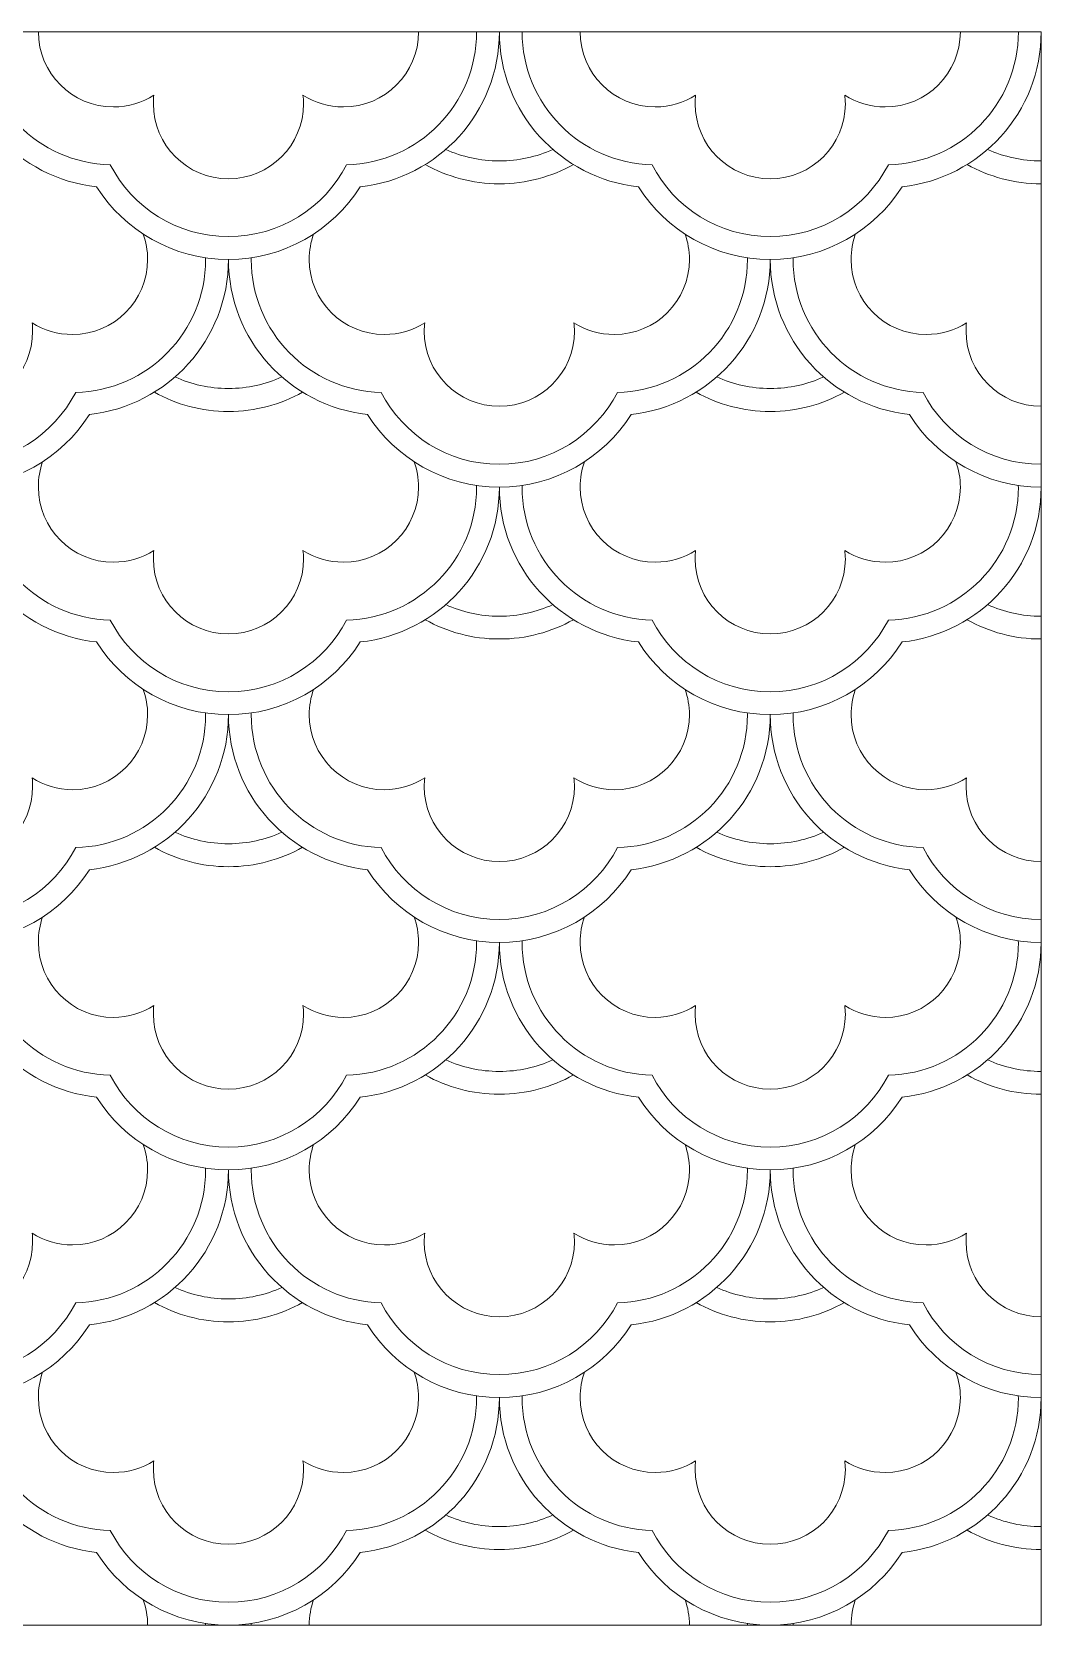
# Model space of a CAD drawing. Header units: millimetres. Extents: x -202 to 205, y -13 to 269.
# Drawn here: x -15.6 to 55.2, y 154 to 265.9 of the extents above; entities that cross this region are included whole.
import ezdxf

# ---------------------------------------------------------------- set-up
doc = ezdxf.new("R2010")
doc.units = ezdxf.units.MM
doc.header["$MEASUREMENT"] = 0
doc.layers.add('Default', color=18, linetype='Continuous')

msp = doc.modelspace()

# ---------------------------------------------------------------- linework, layer by layer
at = {"layer": 'Default', "color": 5, "lineweight": 20}
for points, knots in [([(-96.83, 154.03), (-96.83, 154.03), (-96.83, 265.85), (-96.83, 265.85), (-96.83, 265.85), (55.25, 265.85), (55.25, 265.85), (55.25, 265.85), (55.25, 154.03), (55.25, 154.03)], [0, 0, 0, 0, 0.25, 0.25, 0.25, 0.5, 0.5, 0.5, 1, 1, 1, 1]), ([(-7.01, 261.41), (-7.83, 260.89), (-8.81, 260.58), (-9.85, 260.58), (-12.76, 260.58), (-15.12, 262.94), (-15.12, 265.85)], [0, 0, 0, 0, 0.333333, 0.333333, 0.333333, 1, 1, 1, 1]), ([(11.56, 265.85), (11.56, 262.94), (9.2, 260.58), (6.29, 260.58), (5.25, 260.58), (4.27, 260.89), (3.45, 261.41)], [0, 0, 0, 0, 0.333333, 0.333333, 0.333333, 1, 1, 1, 1]), ([(31, 261.41), (30.19, 260.89), (29.21, 260.58), (28.17, 260.58), (25.26, 260.58), (22.9, 262.94), (22.9, 265.85)], [0, 0, 0, 0, 0.333333, 0.333333, 0.333333, 1, 1, 1, 1]), ([(49.58, 265.85), (49.58, 262.94), (47.22, 260.58), (44.31, 260.58), (43.27, 260.58), (42.29, 260.89), (41.47, 261.41)], [0, 0, 0, 0, 0.333333, 0.333333, 0.333333, 1, 1, 1, 1]), ([(-1.78, 255.54), (-4.69, 255.54), (-7.05, 257.9), (-7.05, 260.81), (-7.05, 261.02), (-7.04, 261.22), (-7.01, 261.41)], [0, 0, 0, 0, 0.333333, 0.333333, 0.333333, 1, 1, 1, 1]), ([(-1.78, 255.54), (1.13, 255.54), (3.49, 257.9), (3.49, 260.81), (3.49, 261.02), (3.48, 261.22), (3.45, 261.41)], [0, 0, 0, 0, 0.333333, 0.333333, 0.333333, 1, 1, 1, 1]), ([(36.24, 255.54), (33.33, 255.54), (30.97, 257.9), (30.97, 260.81), (30.97, 261.02), (30.98, 261.22), (31, 261.41)], [0, 0, 0, 0, 0.333333, 0.333333, 0.333333, 1, 1, 1, 1]), ([(36.24, 255.54), (39.15, 255.54), (41.51, 257.9), (41.51, 260.81), (41.51, 261.02), (41.49, 261.22), (41.47, 261.41)], [0, 0, 0, 0, 0.333333, 0.333333, 0.333333, 1, 1, 1, 1]), ([(20.98, 257.6), (19.84, 257.08), (18.57, 256.79), (17.23, 256.79), (15.89, 256.79), (14.62, 257.08), (13.47, 257.6)], [0, 0, 0, 0, 0.333333, 0.333333, 0.333333, 1, 1, 1, 1]), ([(22.43, 256.54), (20.89, 255.68), (19.12, 255.19), (17.23, 255.19), (15.34, 255.19), (13.57, 255.68), (12.03, 256.54)], [0, 0, 0, 0, 0.333333, 0.333333, 0.333333, 1, 1, 1, 1]), ([(-15.56, 245.44), (-14.74, 244.91), (-13.76, 244.61), (-12.72, 244.61), (-9.81, 244.61), (-7.45, 246.97), (-7.45, 249.88), (-7.45, 250.5), (-7.56, 251.1), (-7.76, 251.65)], [0, 0, 0, 0, 0.25, 0.25, 0.25, 0.5, 0.5, 0.5, 1, 1, 1, 1]), ([(4.19, 251.65), (4, 251.1), (3.89, 250.5), (3.89, 249.88), (3.89, 246.97), (6.25, 244.61), (9.16, 244.61), (10.2, 244.61), (11.18, 244.91), (12, 245.44)], [0, 0, 0, 0, 0.25, 0.25, 0.25, 0.5, 0.5, 0.5, 1, 1, 1, 1]), ([(22.46, 245.44), (23.28, 244.91), (24.26, 244.61), (25.3, 244.61), (28.21, 244.61), (30.57, 246.97), (30.57, 249.88), (30.57, 250.5), (30.46, 251.1), (30.26, 251.65)], [0, 0, 0, 0, 0.25, 0.25, 0.25, 0.5, 0.5, 0.5, 1, 1, 1, 1]), ([(42.21, 251.65), (42.02, 251.1), (41.91, 250.5), (41.91, 249.88), (41.91, 246.97), (44.27, 244.61), (47.17, 244.61), (48.22, 244.61), (49.19, 244.91), (50.01, 245.44)], [0, 0, 0, 0, 0.25, 0.25, 0.25, 0.5, 0.5, 0.5, 1, 1, 1, 1]), ([(-12.5, 240.55), (-7.45, 240.66), (-3.38, 244.79), (-3.38, 249.88), (-3.38, 249.92), (-3.38, 249.95), (-3.38, 249.99)], [0, 0, 0, 0, 0.333333, 0.333333, 0.333333, 1, 1, 1, 1]), ([(-0.18, 249.99), (-0.18, 249.95), (-0.18, 249.92), (-0.18, 249.88), (-0.18, 244.79), (3.88, 240.66), (8.94, 240.55)], [0, 0, 0, 0, 0.333333, 0.333333, 0.333333, 1, 1, 1, 1]), ([(25.52, 240.55), (30.57, 240.66), (34.64, 244.79), (34.64, 249.88), (34.64, 249.92), (34.64, 249.95), (34.63, 249.99)], [0, 0, 0, 0, 0.333333, 0.333333, 0.333333, 1, 1, 1, 1]), ([(37.84, 249.99), (37.84, 249.95), (37.84, 249.92), (37.84, 249.88), (37.84, 244.79), (41.9, 240.66), (46.96, 240.55)], [0, 0, 0, 0, 0.333333, 0.333333, 0.333333, 1, 1, 1, 1]), ([(-26.02, 245.44), (-26.05, 245.24), (-26.06, 245.04), (-26.06, 244.84), (-26.06, 241.93), (-23.7, 239.57), (-20.79, 239.57), (-17.88, 239.57), (-15.52, 241.93), (-15.52, 244.84), (-15.52, 245.04), (-15.53, 245.24), (-15.56, 245.44)], [0, 0, 0, 0, 0.2, 0.2, 0.2, 0.4, 0.4, 0.4, 0.6, 0.6, 0.6, 1, 1, 1, 1]), ([(12, 245.44), (11.97, 245.24), (11.96, 245.04), (11.96, 244.84), (11.96, 241.93), (14.32, 239.57), (17.23, 239.57), (20.14, 239.57), (22.5, 241.93), (22.5, 244.84), (22.5, 245.04), (22.49, 245.24), (22.46, 245.44)], [0, 0, 0, 0, 0.2, 0.2, 0.2, 0.4, 0.4, 0.4, 0.6, 0.6, 0.6, 1, 1, 1, 1]), ([(50.01, 245.44), (49.99, 245.24), (49.98, 245.04), (49.98, 244.84), (49.98, 241.93), (52.34, 239.57), (55.25, 239.57)], [0, 0, 0, 0, 0.333333, 0.333333, 0.333333, 1, 1, 1, 1]), ([(1.97, 241.63), (0.83, 241.11), (-0.44, 240.82), (-1.78, 240.82), (-3.12, 240.82), (-4.39, 241.11), (-5.53, 241.63)], [0, 0, 0, 0, 0.333333, 0.333333, 0.333333, 1, 1, 1, 1]), ([(39.99, 241.63), (38.85, 241.11), (37.58, 240.82), (36.24, 240.82), (34.9, 240.82), (33.63, 241.11), (32.48, 241.63)], [0, 0, 0, 0, 0.333333, 0.333333, 0.333333, 1, 1, 1, 1]), ([(-29.08, 240.55), (-27.53, 237.55), (-24.4, 235.5), (-20.79, 235.5), (-17.18, 235.5), (-14.05, 237.55), (-12.5, 240.55)], [0, 0, 0, 0, 0.333333, 0.333333, 0.333333, 1, 1, 1, 1]), ([(3.42, 240.56), (1.88, 239.7), (0.11, 239.21), (-1.78, 239.21), (-3.67, 239.21), (-5.44, 239.7), (-6.98, 240.56)], [0, 0, 0, 0, 0.333333, 0.333333, 0.333333, 1, 1, 1, 1]), ([(8.94, 240.55), (10.49, 237.55), (13.62, 235.5), (17.23, 235.5), (20.84, 235.5), (23.96, 237.55), (25.52, 240.55)], [0, 0, 0, 0, 0.333333, 0.333333, 0.333333, 1, 1, 1, 1]), ([(41.44, 240.56), (39.9, 239.7), (38.13, 239.21), (36.24, 239.21), (34.35, 239.21), (32.58, 239.7), (31.04, 240.56)], [0, 0, 0, 0, 0.333333, 0.333333, 0.333333, 1, 1, 1, 1]), ([(-30.04, 239), (-28.1, 235.94), (-24.68, 233.9), (-20.79, 233.9), (-16.9, 233.9), (-13.48, 235.94), (-11.54, 239)], [0, 0, 0, 0, 0.333333, 0.333333, 0.333333, 1, 1, 1, 1]), ([(7.98, 239), (9.92, 235.94), (13.33, 233.9), (17.23, 233.9), (21.12, 233.9), (24.54, 235.94), (26.48, 239)], [0, 0, 0, 0, 0.333333, 0.333333, 0.333333, 1, 1, 1, 1]), ([(-14.82, 235.68), (-15.01, 235.12), (-15.12, 234.52), (-15.12, 233.9), (-15.12, 230.99), (-12.76, 228.63), (-9.85, 228.63), (-8.81, 228.63), (-7.83, 228.94), (-7.01, 229.46)], [0, 0, 0, 0, 0.25, 0.25, 0.25, 0.5, 0.5, 0.5, 1, 1, 1, 1]), ([(3.45, 229.46), (4.27, 228.94), (5.25, 228.63), (6.29, 228.63), (9.2, 228.63), (11.56, 230.99), (11.56, 233.9), (11.56, 234.52), (11.45, 235.12), (11.25, 235.68)], [0, 0, 0, 0, 0.25, 0.25, 0.25, 0.5, 0.5, 0.5, 1, 1, 1, 1]), ([(23.2, 235.68), (23.01, 235.12), (22.9, 234.52), (22.9, 233.9), (22.9, 230.99), (25.26, 228.63), (28.17, 228.63), (29.21, 228.63), (30.19, 228.94), (31, 229.46)], [0, 0, 0, 0, 0.25, 0.25, 0.25, 0.5, 0.5, 0.5, 1, 1, 1, 1]), ([(41.47, 229.46), (42.29, 228.94), (43.27, 228.63), (44.31, 228.63), (47.22, 228.63), (49.58, 230.99), (49.58, 233.9), (49.58, 234.52), (49.47, 235.12), (49.27, 235.68)], [0, 0, 0, 0, 0.25, 0.25, 0.25, 0.5, 0.5, 0.5, 1, 1, 1, 1]), ([(-19.19, 234.02), (-19.19, 233.98), (-19.19, 233.94), (-19.19, 233.9), (-19.19, 228.82), (-15.12, 224.69), (-10.07, 224.57)], [0, 0, 0, 0, 0.333333, 0.333333, 0.333333, 1, 1, 1, 1]), ([(6.51, 224.57), (11.56, 224.69), (15.63, 228.82), (15.63, 233.9), (15.63, 233.94), (15.63, 233.98), (15.63, 234.02)], [0, 0, 0, 0, 0.333333, 0.333333, 0.333333, 1, 1, 1, 1]), ([(18.83, 234.02), (18.83, 233.98), (18.83, 233.94), (18.83, 233.9), (18.83, 228.82), (22.89, 224.69), (27.95, 224.57)], [0, 0, 0, 0, 0.333333, 0.333333, 0.333333, 1, 1, 1, 1]), ([(44.53, 224.57), (49.58, 224.69), (53.65, 228.82), (53.65, 233.9), (53.65, 233.94), (53.64, 233.98), (53.64, 234.02)], [0, 0, 0, 0, 0.333333, 0.333333, 0.333333, 1, 1, 1, 1]), ([(-7.01, 229.46), (-7.04, 229.27), (-7.05, 229.07), (-7.05, 228.86), (-7.05, 225.95), (-4.69, 223.6), (-1.78, 223.6), (1.13, 223.6), (3.49, 225.95), (3.49, 228.86), (3.49, 229.07), (3.48, 229.27), (3.45, 229.46)], [0, 0, 0, 0, 0.2, 0.2, 0.2, 0.4, 0.4, 0.4, 0.6, 0.6, 0.6, 1, 1, 1, 1]), ([(31, 229.46), (30.98, 229.27), (30.97, 229.07), (30.97, 228.86), (30.97, 225.95), (33.33, 223.6), (36.24, 223.6), (39.15, 223.6), (41.51, 225.95), (41.51, 228.86), (41.51, 229.07), (41.49, 229.27), (41.47, 229.46)], [0, 0, 0, 0, 0.2, 0.2, 0.2, 0.4, 0.4, 0.4, 0.6, 0.6, 0.6, 1, 1, 1, 1]), ([(20.98, 225.65), (19.84, 225.13), (18.57, 224.84), (17.23, 224.84), (15.89, 224.84), (14.62, 225.13), (13.47, 225.65)], [0, 0, 0, 0, 0.333333, 0.333333, 0.333333, 1, 1, 1, 1]), ([(-10.07, 224.57), (-8.52, 221.58), (-5.39, 219.53), (-1.78, 219.53), (1.83, 219.53), (4.96, 221.58), (6.51, 224.57)], [0, 0, 0, 0, 0.333333, 0.333333, 0.333333, 1, 1, 1, 1]), ([(22.43, 224.59), (20.89, 223.73), (19.12, 223.24), (17.23, 223.24), (15.34, 223.24), (13.57, 223.73), (12.03, 224.59)], [0, 0, 0, 0, 0.333333, 0.333333, 0.333333, 1, 1, 1, 1]), ([(27.95, 224.57), (29.5, 221.58), (32.63, 219.53), (36.24, 219.53), (39.85, 219.53), (42.97, 221.58), (44.53, 224.57)], [0, 0, 0, 0, 0.333333, 0.333333, 0.333333, 1, 1, 1, 1]), ([(-11.03, 223.03), (-9.09, 219.96), (-5.68, 217.93), (-1.78, 217.93), (2.11, 217.93), (5.53, 219.96), (7.47, 223.03)], [0, 0, 0, 0, 0.333333, 0.333333, 0.333333, 1, 1, 1, 1]), ([(26.99, 223.03), (28.92, 219.96), (32.34, 217.93), (36.24, 217.93), (40.13, 217.93), (43.55, 219.96), (45.49, 223.03)], [0, 0, 0, 0, 0.333333, 0.333333, 0.333333, 1, 1, 1, 1]), ([(-15.56, 213.49), (-14.74, 212.96), (-13.76, 212.66), (-12.72, 212.66), (-9.81, 212.66), (-7.45, 215.02), (-7.45, 217.93), (-7.45, 218.55), (-7.56, 219.15), (-7.76, 219.7)], [0, 0, 0, 0, 0.25, 0.25, 0.25, 0.5, 0.5, 0.5, 1, 1, 1, 1]), ([(4.19, 219.7), (4, 219.15), (3.89, 218.55), (3.89, 217.93), (3.89, 215.02), (6.25, 212.66), (9.16, 212.66), (10.2, 212.66), (11.18, 212.96), (12, 213.49)], [0, 0, 0, 0, 0.25, 0.25, 0.25, 0.5, 0.5, 0.5, 1, 1, 1, 1]), ([(22.46, 213.49), (23.28, 212.96), (24.26, 212.66), (25.3, 212.66), (28.21, 212.66), (30.57, 215.02), (30.57, 217.93), (30.57, 218.55), (30.46, 219.15), (30.26, 219.7)], [0, 0, 0, 0, 0.25, 0.25, 0.25, 0.5, 0.5, 0.5, 1, 1, 1, 1]), ([(42.21, 219.7), (42.02, 219.15), (41.91, 218.55), (41.91, 217.93), (41.91, 215.02), (44.27, 212.66), (47.17, 212.66), (48.22, 212.66), (49.19, 212.96), (50.01, 213.49)], [0, 0, 0, 0, 0.25, 0.25, 0.25, 0.5, 0.5, 0.5, 1, 1, 1, 1]), ([(-12.5, 208.6), (-7.45, 208.71), (-3.38, 212.85), (-3.38, 217.93), (-3.38, 217.97), (-3.38, 218.01), (-3.38, 218.04)], [0, 0, 0, 0, 0.333333, 0.333333, 0.333333, 1, 1, 1, 1]), ([(-0.18, 218.04), (-0.18, 218.01), (-0.18, 217.97), (-0.18, 217.93), (-0.18, 212.85), (3.88, 208.71), (8.94, 208.6)], [0, 0, 0, 0, 0.333333, 0.333333, 0.333333, 1, 1, 1, 1]), ([(25.52, 208.6), (30.57, 208.71), (34.64, 212.85), (34.64, 217.93), (34.64, 217.97), (34.64, 218.01), (34.63, 218.04)], [0, 0, 0, 0, 0.333333, 0.333333, 0.333333, 1, 1, 1, 1]), ([(37.84, 218.04), (37.84, 218.01), (37.84, 217.97), (37.84, 217.93), (37.84, 212.85), (41.9, 208.71), (46.96, 208.6)], [0, 0, 0, 0, 0.333333, 0.333333, 0.333333, 1, 1, 1, 1]), ([(-26.02, 213.49), (-26.05, 213.29), (-26.06, 213.09), (-26.06, 212.89), (-26.06, 209.98), (-23.7, 207.62), (-20.79, 207.62), (-17.88, 207.62), (-15.52, 209.98), (-15.52, 212.89), (-15.52, 213.09), (-15.53, 213.29), (-15.56, 213.49)], [0, 0, 0, 0, 0.2, 0.2, 0.2, 0.4, 0.4, 0.4, 0.6, 0.6, 0.6, 1, 1, 1, 1]), ([(12, 213.49), (11.97, 213.29), (11.96, 213.09), (11.96, 212.89), (11.96, 209.98), (14.32, 207.62), (17.23, 207.62), (20.14, 207.62), (22.5, 209.98), (22.5, 212.89), (22.5, 213.09), (22.49, 213.29), (22.46, 213.49)], [0, 0, 0, 0, 0.2, 0.2, 0.2, 0.4, 0.4, 0.4, 0.6, 0.6, 0.6, 1, 1, 1, 1]), ([(50.01, 213.49), (49.99, 213.29), (49.98, 213.09), (49.98, 212.89), (49.98, 209.98), (52.34, 207.62), (55.25, 207.62)], [0, 0, 0, 0, 0.333333, 0.333333, 0.333333, 1, 1, 1, 1]), ([(1.97, 209.68), (0.83, 209.16), (-0.44, 208.87), (-1.78, 208.87), (-3.12, 208.87), (-4.39, 209.16), (-5.53, 209.68)], [0, 0, 0, 0, 0.333333, 0.333333, 0.333333, 1, 1, 1, 1]), ([(39.99, 209.68), (38.85, 209.16), (37.58, 208.87), (36.24, 208.87), (34.9, 208.87), (33.63, 209.16), (32.48, 209.68)], [0, 0, 0, 0, 0.333333, 0.333333, 0.333333, 1, 1, 1, 1]), ([(-29.08, 208.6), (-27.53, 205.6), (-24.4, 203.56), (-20.79, 203.56), (-17.18, 203.56), (-14.05, 205.6), (-12.5, 208.6)], [0, 0, 0, 0, 0.333333, 0.333333, 0.333333, 1, 1, 1, 1]), ([(3.42, 208.62), (1.88, 207.75), (0.11, 207.26), (-1.78, 207.26), (-3.67, 207.26), (-5.44, 207.75), (-6.98, 208.62)], [0, 0, 0, 0, 0.333333, 0.333333, 0.333333, 1, 1, 1, 1]), ([(8.94, 208.6), (10.49, 205.6), (13.62, 203.56), (17.23, 203.56), (20.84, 203.56), (23.96, 205.6), (25.52, 208.6)], [0, 0, 0, 0, 0.333333, 0.333333, 0.333333, 1, 1, 1, 1]), ([(41.44, 208.62), (39.9, 207.75), (38.13, 207.26), (36.24, 207.26), (34.35, 207.26), (32.58, 207.75), (31.04, 208.62)], [0, 0, 0, 0, 0.333333, 0.333333, 0.333333, 1, 1, 1, 1]), ([(-30.04, 207.05), (-28.1, 203.99), (-24.68, 201.95), (-20.79, 201.95), (-16.9, 201.95), (-13.48, 203.99), (-11.54, 207.05)], [0, 0, 0, 0, 0.333333, 0.333333, 0.333333, 1, 1, 1, 1]), ([(7.98, 207.05), (9.92, 203.99), (13.33, 201.95), (17.23, 201.95), (21.12, 201.95), (24.54, 203.99), (26.48, 207.05)], [0, 0, 0, 0, 0.333333, 0.333333, 0.333333, 1, 1, 1, 1]), ([(-14.82, 203.73), (-15.01, 203.17), (-15.12, 202.58), (-15.12, 201.95), (-15.12, 199.04), (-12.76, 196.68), (-9.85, 196.68), (-8.81, 196.68), (-7.83, 196.99), (-7.01, 197.51)], [0, 0, 0, 0, 0.25, 0.25, 0.25, 0.5, 0.5, 0.5, 1, 1, 1, 1]), ([(3.45, 197.51), (4.27, 196.99), (5.25, 196.68), (6.29, 196.68), (9.2, 196.68), (11.56, 199.04), (11.56, 201.95), (11.56, 202.58), (11.45, 203.17), (11.25, 203.73)], [0, 0, 0, 0, 0.25, 0.25, 0.25, 0.5, 0.5, 0.5, 1, 1, 1, 1]), ([(23.2, 203.73), (23.01, 203.17), (22.9, 202.58), (22.9, 201.95), (22.9, 199.04), (25.26, 196.68), (28.17, 196.68), (29.21, 196.68), (30.19, 196.99), (31, 197.51)], [0, 0, 0, 0, 0.25, 0.25, 0.25, 0.5, 0.5, 0.5, 1, 1, 1, 1]), ([(41.47, 197.51), (42.29, 196.99), (43.27, 196.68), (44.31, 196.68), (47.22, 196.68), (49.58, 199.04), (49.58, 201.95), (49.58, 202.58), (49.47, 203.17), (49.27, 203.73)], [0, 0, 0, 0, 0.25, 0.25, 0.25, 0.5, 0.5, 0.5, 1, 1, 1, 1]), ([(-19.19, 202.07), (-19.19, 202.03), (-19.19, 201.99), (-19.19, 201.95), (-19.19, 196.87), (-15.12, 192.74), (-10.07, 192.62)], [0, 0, 0, 0, 0.333333, 0.333333, 0.333333, 1, 1, 1, 1]), ([(6.51, 192.62), (11.56, 192.74), (15.63, 196.87), (15.63, 201.95), (15.63, 201.99), (15.63, 202.03), (15.63, 202.07)], [0, 0, 0, 0, 0.333333, 0.333333, 0.333333, 1, 1, 1, 1]), ([(18.83, 202.07), (18.83, 202.03), (18.83, 201.99), (18.83, 201.95), (18.83, 196.87), (22.89, 192.74), (27.95, 192.62)], [0, 0, 0, 0, 0.333333, 0.333333, 0.333333, 1, 1, 1, 1]), ([(44.53, 192.62), (49.58, 192.74), (53.65, 196.87), (53.65, 201.95), (53.65, 201.99), (53.64, 202.03), (53.64, 202.07)], [0, 0, 0, 0, 0.333333, 0.333333, 0.333333, 1, 1, 1, 1]), ([(-7.01, 197.51), (-7.04, 197.32), (-7.05, 197.12), (-7.05, 196.91), (-7.05, 194), (-4.69, 191.65), (-1.78, 191.65), (1.13, 191.65), (3.49, 194), (3.49, 196.91), (3.49, 197.12), (3.48, 197.32), (3.45, 197.51)], [0, 0, 0, 0, 0.2, 0.2, 0.2, 0.4, 0.4, 0.4, 0.6, 0.6, 0.6, 1, 1, 1, 1]), ([(31, 197.51), (30.98, 197.32), (30.97, 197.12), (30.97, 196.91), (30.97, 194), (33.33, 191.65), (36.24, 191.65), (39.15, 191.65), (41.51, 194), (41.51, 196.91), (41.51, 197.12), (41.49, 197.32), (41.47, 197.51)], [0, 0, 0, 0, 0.2, 0.2, 0.2, 0.4, 0.4, 0.4, 0.6, 0.6, 0.6, 1, 1, 1, 1]), ([(20.98, 193.7), (19.84, 193.18), (18.57, 192.89), (17.23, 192.89), (15.89, 192.89), (14.62, 193.18), (13.47, 193.7)], [0, 0, 0, 0, 0.333333, 0.333333, 0.333333, 1, 1, 1, 1]), ([(-10.07, 192.62), (-8.52, 189.63), (-5.39, 187.58), (-1.78, 187.58), (1.83, 187.58), (4.96, 189.63), (6.51, 192.62)], [0, 0, 0, 0, 0.333333, 0.333333, 0.333333, 1, 1, 1, 1]), ([(22.43, 192.64), (20.89, 191.78), (19.12, 191.29), (17.23, 191.29), (15.34, 191.29), (13.57, 191.78), (12.03, 192.64)], [0, 0, 0, 0, 0.333333, 0.333333, 0.333333, 1, 1, 1, 1]), ([(27.95, 192.62), (29.5, 189.63), (32.63, 187.58), (36.24, 187.58), (39.85, 187.58), (42.97, 189.63), (44.53, 192.62)], [0, 0, 0, 0, 0.333333, 0.333333, 0.333333, 1, 1, 1, 1]), ([(-11.03, 191.08), (-9.09, 188.01), (-5.68, 185.98), (-1.78, 185.98), (2.11, 185.98), (5.53, 188.01), (7.47, 191.08)], [0, 0, 0, 0, 0.333333, 0.333333, 0.333333, 1, 1, 1, 1]), ([(26.99, 191.08), (28.92, 188.01), (32.34, 185.98), (36.24, 185.98), (40.13, 185.98), (43.55, 188.01), (45.49, 191.08)], [0, 0, 0, 0, 0.333333, 0.333333, 0.333333, 1, 1, 1, 1]), ([(-15.56, 181.54), (-14.74, 181.01), (-13.76, 180.71), (-12.72, 180.71), (-9.81, 180.71), (-7.45, 183.07), (-7.45, 185.98), (-7.45, 186.6), (-7.56, 187.2), (-7.76, 187.75)], [0, 0, 0, 0, 0.25, 0.25, 0.25, 0.5, 0.5, 0.5, 1, 1, 1, 1]), ([(4.19, 187.75), (4, 187.2), (3.89, 186.6), (3.89, 185.98), (3.89, 183.07), (6.25, 180.71), (9.16, 180.71), (10.2, 180.71), (11.18, 181.01), (12, 181.54)], [0, 0, 0, 0, 0.25, 0.25, 0.25, 0.5, 0.5, 0.5, 1, 1, 1, 1]), ([(22.46, 181.54), (23.28, 181.01), (24.26, 180.71), (25.3, 180.71), (28.21, 180.71), (30.57, 183.07), (30.57, 185.98), (30.57, 186.6), (30.46, 187.2), (30.26, 187.75)], [0, 0, 0, 0, 0.25, 0.25, 0.25, 0.5, 0.5, 0.5, 1, 1, 1, 1]), ([(42.21, 187.75), (42.02, 187.2), (41.91, 186.6), (41.91, 185.98), (41.91, 183.07), (44.27, 180.71), (47.17, 180.71), (48.22, 180.71), (49.19, 181.01), (50.01, 181.54)], [0, 0, 0, 0, 0.25, 0.25, 0.25, 0.5, 0.5, 0.5, 1, 1, 1, 1]), ([(-12.5, 176.65), (-7.45, 176.76), (-3.38, 180.9), (-3.38, 185.98), (-3.38, 186.02), (-3.38, 186.06), (-3.38, 186.09)], [0, 0, 0, 0, 0.333333, 0.333333, 0.333333, 1, 1, 1, 1]), ([(-0.18, 186.09), (-0.18, 186.06), (-0.18, 186.02), (-0.18, 185.98), (-0.18, 180.9), (3.88, 176.76), (8.94, 176.65)], [0, 0, 0, 0, 0.333333, 0.333333, 0.333333, 1, 1, 1, 1]), ([(25.52, 176.65), (30.57, 176.76), (34.64, 180.9), (34.64, 185.98), (34.64, 186.02), (34.64, 186.06), (34.63, 186.09)], [0, 0, 0, 0, 0.333333, 0.333333, 0.333333, 1, 1, 1, 1]), ([(37.84, 186.09), (37.84, 186.06), (37.84, 186.02), (37.84, 185.98), (37.84, 180.9), (41.9, 176.76), (46.96, 176.65)], [0, 0, 0, 0, 0.333333, 0.333333, 0.333333, 1, 1, 1, 1]), ([(-26.02, 181.54), (-26.05, 181.34), (-26.06, 181.14), (-26.06, 180.94), (-26.06, 178.03), (-23.7, 175.67), (-20.79, 175.67), (-17.88, 175.67), (-15.52, 178.03), (-15.52, 180.94), (-15.52, 181.14), (-15.53, 181.34), (-15.56, 181.54)], [0, 0, 0, 0, 0.2, 0.2, 0.2, 0.4, 0.4, 0.4, 0.6, 0.6, 0.6, 1, 1, 1, 1]), ([(12, 181.54), (11.97, 181.34), (11.96, 181.14), (11.96, 180.94), (11.96, 178.03), (14.32, 175.67), (17.23, 175.67), (20.14, 175.67), (22.5, 178.03), (22.5, 180.94), (22.5, 181.14), (22.49, 181.34), (22.46, 181.54)], [0, 0, 0, 0, 0.2, 0.2, 0.2, 0.4, 0.4, 0.4, 0.6, 0.6, 0.6, 1, 1, 1, 1]), ([(50.01, 181.54), (49.99, 181.34), (49.98, 181.14), (49.98, 180.94), (49.98, 178.03), (52.34, 175.67), (55.25, 175.67)], [0, 0, 0, 0, 0.333333, 0.333333, 0.333333, 1, 1, 1, 1]), ([(1.97, 177.73), (0.83, 177.21), (-0.44, 176.92), (-1.78, 176.92), (-3.12, 176.92), (-4.39, 177.21), (-5.53, 177.73)], [0, 0, 0, 0, 0.333333, 0.333333, 0.333333, 1, 1, 1, 1]), ([(39.99, 177.73), (38.85, 177.21), (37.58, 176.92), (36.24, 176.92), (34.9, 176.92), (33.63, 177.21), (32.48, 177.73)], [0, 0, 0, 0, 0.333333, 0.333333, 0.333333, 1, 1, 1, 1]), ([(-29.08, 176.65), (-27.53, 173.65), (-24.4, 171.61), (-20.79, 171.61), (-17.18, 171.61), (-14.05, 173.65), (-12.5, 176.65)], [0, 0, 0, 0, 0.333333, 0.333333, 0.333333, 1, 1, 1, 1]), ([(3.42, 176.67), (1.88, 175.81), (0.11, 175.31), (-1.78, 175.31), (-3.67, 175.31), (-5.44, 175.81), (-6.98, 176.67)], [0, 0, 0, 0, 0.333333, 0.333333, 0.333333, 1, 1, 1, 1]), ([(8.94, 176.65), (10.49, 173.65), (13.62, 171.61), (17.23, 171.61), (20.84, 171.61), (23.96, 173.65), (25.52, 176.65)], [0, 0, 0, 0, 0.333333, 0.333333, 0.333333, 1, 1, 1, 1]), ([(41.44, 176.67), (39.9, 175.81), (38.13, 175.31), (36.24, 175.31), (34.35, 175.31), (32.58, 175.81), (31.04, 176.67)], [0, 0, 0, 0, 0.333333, 0.333333, 0.333333, 1, 1, 1, 1]), ([(-30.04, 175.1), (-28.1, 172.04), (-24.68, 170), (-20.79, 170), (-16.9, 170), (-13.48, 172.04), (-11.54, 175.1)], [0, 0, 0, 0, 0.333333, 0.333333, 0.333333, 1, 1, 1, 1]), ([(7.98, 175.1), (9.92, 172.04), (13.33, 170), (17.23, 170), (21.12, 170), (24.54, 172.04), (26.48, 175.1)], [0, 0, 0, 0, 0.333333, 0.333333, 0.333333, 1, 1, 1, 1]), ([(-14.82, 171.78), (-15.01, 171.22), (-15.12, 170.63), (-15.12, 170), (-15.12, 167.09), (-12.76, 164.74), (-9.85, 164.74), (-8.81, 164.74), (-7.83, 165.04), (-7.01, 165.57)], [0, 0, 0, 0, 0.25, 0.25, 0.25, 0.5, 0.5, 0.5, 1, 1, 1, 1]), ([(3.45, 165.57), (4.27, 165.04), (5.25, 164.74), (6.29, 164.74), (9.2, 164.74), (11.56, 167.09), (11.56, 170), (11.56, 170.63), (11.45, 171.22), (11.25, 171.78)], [0, 0, 0, 0, 0.25, 0.25, 0.25, 0.5, 0.5, 0.5, 1, 1, 1, 1]), ([(23.2, 171.78), (23.01, 171.22), (22.9, 170.63), (22.9, 170), (22.9, 167.09), (25.26, 164.74), (28.17, 164.74), (29.21, 164.74), (30.19, 165.04), (31, 165.57)], [0, 0, 0, 0, 0.25, 0.25, 0.25, 0.5, 0.5, 0.5, 1, 1, 1, 1]), ([(41.47, 165.57), (42.29, 165.04), (43.27, 164.74), (44.31, 164.74), (47.22, 164.74), (49.58, 167.09), (49.58, 170), (49.58, 170.63), (49.47, 171.22), (49.27, 171.78)], [0, 0, 0, 0, 0.25, 0.25, 0.25, 0.5, 0.5, 0.5, 1, 1, 1, 1]), ([(-19.19, 170.12), (-19.19, 170.08), (-19.19, 170.04), (-19.19, 170), (-19.19, 164.92), (-15.12, 160.79), (-10.07, 160.67)], [0, 0, 0, 0, 0.333333, 0.333333, 0.333333, 1, 1, 1, 1]), ([(6.51, 160.67), (11.56, 160.79), (15.63, 164.92), (15.63, 170), (15.63, 170.04), (15.63, 170.08), (15.63, 170.12)], [0, 0, 0, 0, 0.333333, 0.333333, 0.333333, 1, 1, 1, 1]), ([(18.83, 170.12), (18.83, 170.08), (18.83, 170.04), (18.83, 170), (18.83, 164.92), (22.89, 160.79), (27.95, 160.67)], [0, 0, 0, 0, 0.333333, 0.333333, 0.333333, 1, 1, 1, 1]), ([(44.53, 160.67), (49.58, 160.79), (53.65, 164.92), (53.65, 170), (53.65, 170.04), (53.64, 170.08), (53.64, 170.12)], [0, 0, 0, 0, 0.333333, 0.333333, 0.333333, 1, 1, 1, 1]), ([(-7.01, 165.57), (-7.04, 165.37), (-7.05, 165.17), (-7.05, 164.96), (-7.05, 162.06), (-4.69, 159.7), (-1.78, 159.7), (1.13, 159.7), (3.49, 162.06), (3.49, 164.96), (3.49, 165.17), (3.48, 165.37), (3.45, 165.57)], [0, 0, 0, 0, 0.2, 0.2, 0.2, 0.4, 0.4, 0.4, 0.6, 0.6, 0.6, 1, 1, 1, 1]), ([(31, 165.57), (30.98, 165.37), (30.97, 165.17), (30.97, 164.96), (30.97, 162.06), (33.33, 159.7), (36.24, 159.7), (39.15, 159.7), (41.51, 162.06), (41.51, 164.96), (41.51, 165.17), (41.49, 165.37), (41.47, 165.57)], [0, 0, 0, 0, 0.2, 0.2, 0.2, 0.4, 0.4, 0.4, 0.6, 0.6, 0.6, 1, 1, 1, 1]), ([(20.98, 161.76), (19.84, 161.23), (18.57, 160.94), (17.23, 160.94), (15.89, 160.94), (14.62, 161.23), (13.47, 161.76)], [0, 0, 0, 0, 0.333333, 0.333333, 0.333333, 1, 1, 1, 1]), ([(-10.07, 160.67), (-8.52, 157.68), (-5.39, 155.63), (-1.78, 155.63), (1.83, 155.63), (4.96, 157.68), (6.51, 160.67)], [0, 0, 0, 0, 0.333333, 0.333333, 0.333333, 1, 1, 1, 1]), ([(22.43, 160.69), (20.89, 159.83), (19.12, 159.34), (17.23, 159.34), (15.34, 159.34), (13.57, 159.83), (12.03, 160.69)], [0, 0, 0, 0, 0.333333, 0.333333, 0.333333, 1, 1, 1, 1]), ([(27.95, 160.67), (29.5, 157.68), (32.63, 155.63), (36.24, 155.63), (39.85, 155.63), (42.97, 157.68), (44.53, 160.67)], [0, 0, 0, 0, 0.333333, 0.333333, 0.333333, 1, 1, 1, 1]), ([(-11.03, 159.13), (-9.09, 156.06), (-5.68, 154.03), (-1.78, 154.03), (2.11, 154.03), (5.53, 156.06), (7.47, 159.13)], [0, 0, 0, 0, 0.333333, 0.333333, 0.333333, 1, 1, 1, 1]), ([(26.99, 159.13), (28.92, 156.06), (32.34, 154.03), (36.24, 154.03), (40.13, 154.03), (43.55, 156.06), (45.49, 159.13)], [0, 0, 0, 0, 0.333333, 0.333333, 0.333333, 1, 1, 1, 1])]:
    msp.add_open_spline(points, degree=3, knots=knots, dxfattribs=at)
for points in [[(-11.03, 254.98), (-16.52, 255.56), (-20.79, 260.21), (-20.79, 265.85)], [(-10.07, 256.52), (-15.12, 256.64), (-19.19, 260.77), (-19.19, 265.85)], [(15.63, 265.85), (15.63, 260.77), (11.56, 256.64), (6.51, 256.52)], [(17.23, 265.85), (17.23, 260.21), (12.96, 255.56), (7.47, 254.98)], [(26.99, 254.98), (21.5, 255.56), (17.23, 260.21), (17.23, 265.85)], [(27.95, 256.52), (22.89, 256.64), (18.83, 260.77), (18.83, 265.85)], [(53.65, 265.85), (53.65, 260.77), (49.58, 256.64), (44.53, 256.52)], [(55.25, 265.85), (55.25, 260.21), (50.98, 255.56), (45.49, 254.98)], [(55.25, 256.79), (53.91, 256.79), (52.64, 257.08), (51.49, 257.6)], [(-1.78, 251.48), (-5.39, 251.48), (-8.52, 253.53), (-10.07, 256.52)], [(6.51, 256.52), (4.96, 253.53), (1.83, 251.48), (-1.78, 251.48)], [(36.24, 251.48), (32.63, 251.48), (29.5, 253.53), (27.95, 256.52)], [(44.53, 256.52), (42.97, 253.53), (39.85, 251.48), (36.24, 251.48)], [(55.25, 255.19), (53.36, 255.19), (51.59, 255.68), (50.05, 256.54)], [(-1.78, 249.88), (-5.68, 249.88), (-9.09, 251.91), (-11.03, 254.98)], [(7.47, 254.98), (5.53, 251.91), (2.11, 249.88), (-1.78, 249.88)], [(36.24, 249.88), (32.34, 249.88), (28.92, 251.91), (26.99, 254.98)], [(45.49, 254.98), (43.55, 251.91), (40.13, 249.88), (36.24, 249.88)], [(-11.54, 239), (-6.05, 239.59), (-1.78, 244.23), (-1.78, 249.88)], [(-1.78, 249.88), (-1.78, 244.23), (2.49, 239.59), (7.98, 239)], [(26.48, 239), (31.97, 239.59), (36.24, 244.23), (36.24, 249.88)], [(36.24, 249.88), (36.24, 244.23), (40.51, 239.59), (46, 239)], [(46.96, 240.55), (48.51, 237.55), (51.64, 235.5), (55.25, 235.5)], [(46, 239), (47.93, 235.94), (51.35, 233.9), (55.25, 233.9)], [(-20.79, 233.9), (-20.79, 228.26), (-16.52, 223.62), (-11.03, 223.03)], [(7.47, 223.03), (12.96, 223.62), (17.23, 228.26), (17.23, 233.9)], [(17.23, 233.9), (17.23, 228.26), (21.5, 223.62), (26.99, 223.03)], [(45.49, 223.03), (50.98, 223.62), (55.25, 228.26), (55.25, 233.9)], [(55.25, 224.84), (53.91, 224.84), (52.64, 225.13), (51.49, 225.65)], [(55.25, 223.24), (53.36, 223.24), (51.59, 223.73), (50.05, 224.59)], [(-11.54, 207.05), (-6.05, 207.64), (-1.78, 212.29), (-1.78, 217.93)], [(-1.78, 217.93), (-1.78, 212.29), (2.49, 207.64), (7.98, 207.05)], [(26.48, 207.05), (31.97, 207.64), (36.24, 212.29), (36.24, 217.93)], [(36.24, 217.93), (36.24, 212.29), (40.51, 207.64), (46, 207.05)], [(46.96, 208.6), (48.51, 205.6), (51.64, 203.56), (55.25, 203.56)], [(46, 207.05), (47.93, 203.99), (51.35, 201.95), (55.25, 201.95)], [(-20.79, 201.95), (-20.79, 196.31), (-16.52, 191.67), (-11.03, 191.08)], [(7.47, 191.08), (12.96, 191.67), (17.23, 196.31), (17.23, 201.95)], [(17.23, 201.95), (17.23, 196.31), (21.5, 191.67), (26.99, 191.08)], [(45.49, 191.08), (50.98, 191.67), (55.25, 196.31), (55.25, 201.95)], [(55.25, 192.89), (53.91, 192.89), (52.64, 193.18), (51.49, 193.7)], [(55.25, 191.29), (53.36, 191.29), (51.59, 191.78), (50.05, 192.64)], [(-11.54, 175.1), (-6.05, 175.69), (-1.78, 180.34), (-1.78, 185.98)], [(-1.78, 185.98), (-1.78, 180.34), (2.49, 175.69), (7.98, 175.1)], [(26.48, 175.1), (31.97, 175.69), (36.24, 180.34), (36.24, 185.98)], [(36.24, 185.98), (36.24, 180.34), (40.51, 175.69), (46, 175.1)], [(46.96, 176.65), (48.51, 173.65), (51.64, 171.61), (55.25, 171.61)], [(46, 175.1), (47.93, 172.04), (51.35, 170), (55.25, 170)], [(-20.79, 170), (-20.79, 164.36), (-16.52, 159.72), (-11.03, 159.13)], [(7.47, 159.13), (12.96, 159.72), (17.23, 164.36), (17.23, 170)], [(17.23, 170), (17.23, 164.36), (21.5, 159.72), (26.99, 159.13)], [(45.49, 159.13), (50.98, 159.72), (55.25, 164.36), (55.25, 170)], [(55.25, 160.94), (53.91, 160.94), (52.64, 161.23), (51.49, 161.76)], [(55.25, 159.34), (53.36, 159.34), (51.59, 159.83), (50.05, 160.69)], [(-7.45, 154.03), (-7.45, 154.65), (-7.56, 155.25), (-7.76, 155.8)], [(4.19, 155.8), (4, 155.25), (3.89, 154.65), (3.89, 154.03)], [(30.57, 154.03), (30.57, 154.65), (30.46, 155.25), (30.26, 155.8)], [(42.21, 155.8), (42.02, 155.25), (41.91, 154.65), (41.91, 154.03)], [(-96.83, 154.03), (-96.83, 154.03), (55.25, 154.03), (55.25, 154.03)], [(-3.38, 154.03), (-3.38, 154.07), (-3.38, 154.11), (-3.38, 154.15)], [(-0.18, 154.15), (-0.18, 154.11), (-0.18, 154.07), (-0.18, 154.03)], [(34.64, 154.03), (34.64, 154.07), (34.64, 154.11), (34.63, 154.15)], [(37.84, 154.15), (37.84, 154.11), (37.84, 154.07), (37.84, 154.03)]]:
    msp.add_open_spline(points, degree=3, dxfattribs=at)

doc.saveas('drawing.dxf')
